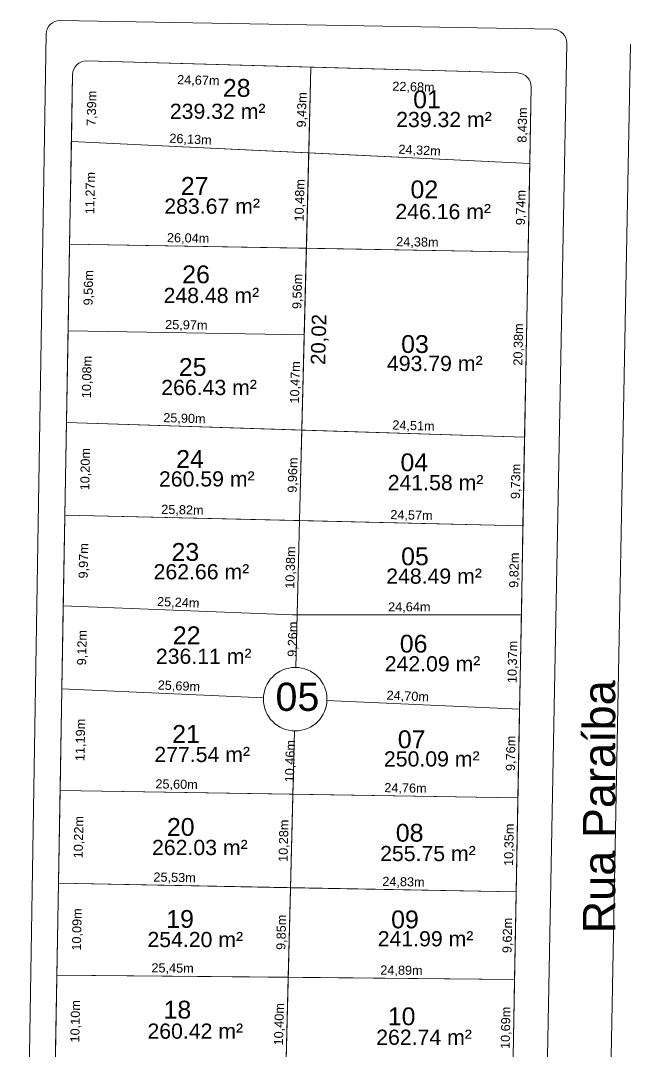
# Model space of a CAD drawing. Header units: metres. Extents: x 3808 to 8215, y 2374 to 6187.
# Drawn here: x 5018.3 to 5085.3, y 4483.2 to 4596.6 of the extents above; entities that cross this region are included whole.
import ezdxf
from ezdxf.enums import TextEntityAlignment as Align

# ---------------------------------------------------------------- set-up
doc = ezdxf.new("R2010")
doc.units = ezdxf.units.M
for name, color, linetype in [('Areas Lotes', 1, 'Continuous'), ('Calçada', 8, 'Continuous'), ('COTAS', 7, 'Continuous'), ('Lote', 7, 'Continuous'), ('Nome das Ruas', 7, 'Continuous'), ('Nº Lote', 7, 'Continuous'), ('Nº. quadra', 7, 'Continuous'), ('quadras', 7, 'Continuous')]:
    doc.layers.add(name, color=color, linetype=linetype)
doc.styles.add('Arial', font='arial.ttf')
doc.dimstyles.new('Copy(2) of ISO-25', dxfattribs={"dimtxt": 1, "dimasz": 2.5, "dimexe": 1.25, "dimexo": 0.625, "dimgap": 0.2, "dimtad": 1, "dimtoh": 1, "dimlfac": 1, "dimzin": 1, "dimtxsty": 'Arial', "dimblk": 'NONE', "dimcen": 0, "dimse1": 1, "dimse2": 1, "dimsd1": 1, "dimsd2": 1, "dimclrt": 256, "dimaunit": 1, "dimadec": 3, "dimazin": 0, "dimtfac": 1, "dimtmove": 0, "dimatfit": 3, "dimldrblk": 'NONE', "dimfxl": 1, "dimtolj": 1, "dimtzin": 0, "dimarcsym": 0})
doc.dimstyles.new('COTA 2', dxfattribs={"dimtxt": 1.9, "dimasz": 2.5, "dimexe": 1.25, "dimexo": 0.625, "dimtad": 1, "dimlfac": 1, "dimzin": 1, "dimtxsty": 'Arial', "dimcen": 2.5, "dimse1": 1, "dimse2": 1, "dimsd1": 1, "dimsd2": 1, "dimclrt": 7, "dimadec": 0, "dimazin": 0, "dimtfac": 1, "dimtmove": 0, "dimatfit": 3, "dimfxl": 1, "dimtolj": 1, "dimtzin": 0, "dimarcsym": 0})

# ---------------------------------------------------------------- blocks, each defined once
blk = doc.blocks.new('*D7482')
at = {"layer": 'Defpoints', "color": 0, "linetype": 'Continuous', "transparency": 16777216}
for p in [(5022.25, 4491.64), (5025.25, 4491.59), (5022.07, 4481.54)]:
    blk.add_point(p, dxfattribs=at)
at = {"layer": 'COTAS', "linetype": 'Continuous', "lineweight": 5, "transparency": 16777216, "insert": (5024.36, 4486.55), "char_height": 1, "attachment_point": 5, "rotation": 88.9733, "style": 'Arial'}
blk.add_mtext('\\A1;10,10m', dxfattribs=at)
blk = doc.blocks.new('_None')
blk = doc.blocks.new('*D7483')
at = {"layer": 'Defpoints', "color": 0, "linetype": 'Continuous', "transparency": 16777216}
for p in [(5022.43, 4501.73), (5025.44, 4501.68), (5022.25, 4491.64)]:
    blk.add_point(p, dxfattribs=at)
at = {"layer": 'COTAS', "linetype": 'Continuous', "lineweight": 5, "transparency": 16777216, "insert": (5024.54, 4496.65), "char_height": 1, "attachment_point": 5, "rotation": 88.9733, "style": 'Arial'}
blk.add_mtext('\\A1;10,09m', dxfattribs=at)
blk = doc.blocks.new('*D7484')
at = {"layer": 'Defpoints', "color": 0, "linetype": 'Continuous', "transparency": 16777216}
for p in [(5022.61, 4511.95), (5025.62, 4511.89), (5022.43, 4501.73)]:
    blk.add_point(p, dxfattribs=at)
at = {"layer": 'COTAS', "linetype": 'Continuous', "lineweight": 5, "transparency": 16777216, "insert": (5024.73, 4506.8), "char_height": 1, "attachment_point": 5, "rotation": 88.9733, "style": 'Arial'}
blk.add_mtext('\\A1;10,22m', dxfattribs=at)
blk = doc.blocks.new('*D7485')
at = {"layer": 'Defpoints', "color": 0, "linetype": 'Continuous', "transparency": 16777216}
for p in [(5022.8, 4523.13), (5025.82, 4523.08), (5022.61, 4511.95)]:
    blk.add_point(p, dxfattribs=at)
at = {"layer": 'COTAS', "linetype": 'Continuous', "lineweight": 5, "transparency": 16777216, "insert": (5024.92, 4517.5), "char_height": 1, "attachment_point": 5, "rotation": 88.9733, "style": 'Arial'}
blk.add_mtext('\\A1;11,19m', dxfattribs=at)
blk = doc.blocks.new('*D7486')
at = {"layer": 'Defpoints', "color": 0, "linetype": 'Continuous', "transparency": 16777216}
for p in [(5022.96, 4532.25), (5025.98, 4532.2), (5022.8, 4523.13)]:
    blk.add_point(p, dxfattribs=at)
at = {"layer": 'COTAS', "linetype": 'Continuous', "lineweight": 5, "transparency": 16777216, "insert": (5025.1, 4527.65), "char_height": 1, "attachment_point": 5, "rotation": 88.9733, "style": 'Arial'}
blk.add_mtext('\\A1;9,12m', dxfattribs=at)
blk = doc.blocks.new('*D7487')
at = {"layer": 'Defpoints', "color": 0, "linetype": 'Continuous', "transparency": 16777216}
for p in [(5023.14, 4542.22), (5026.16, 4542.17), (5022.96, 4532.25)]:
    blk.add_point(p, dxfattribs=at)
at = {"layer": 'COTAS', "linetype": 'Continuous', "lineweight": 5, "transparency": 16777216, "insert": (5025.27, 4537.2), "char_height": 1, "attachment_point": 5, "rotation": 88.9733, "style": 'Arial'}
blk.add_mtext('\\A1;9,97m', dxfattribs=at)
blk = doc.blocks.new('*D7488')
at = {"layer": 'Defpoints', "color": 0, "linetype": 'Continuous', "transparency": 16777216}
for p in [(5023.32, 4552.42), (5026.34, 4552.36), (5023.14, 4542.22)]:
    blk.add_point(p, dxfattribs=at)
at = {"layer": 'COTAS', "linetype": 'Continuous', "lineweight": 5, "transparency": 16777216, "insert": (5025.45, 4547.28), "char_height": 1, "attachment_point": 5, "rotation": 88.9733, "style": 'Arial'}
blk.add_mtext('\\A1;10,20m', dxfattribs=at)
blk = doc.blocks.new('*D7489')
at = {"layer": 'Defpoints', "color": 0, "linetype": 'Continuous', "transparency": 16777216}
for p in [(5023.49, 4562.5), (5026.52, 4562.44), (5023.32, 4552.42)]:
    blk.add_point(p, dxfattribs=at)
at = {"layer": 'COTAS', "linetype": 'Continuous', "lineweight": 5, "transparency": 16777216, "insert": (5025.63, 4557.42), "char_height": 1, "attachment_point": 5, "rotation": 88.9733, "style": 'Arial'}
blk.add_mtext('\\A1;10,08m', dxfattribs=at)
blk = doc.blocks.new('*D7490')
at = {"layer": 'Defpoints', "color": 0, "linetype": 'Continuous', "transparency": 16777216}
for p in [(5023.66, 4572.05), (5026.7, 4572), (5023.49, 4562.5)]:
    blk.add_point(p, dxfattribs=at)
at = {"layer": 'COTAS', "linetype": 'Continuous', "lineweight": 5, "transparency": 16777216, "insert": (5025.81, 4567.24), "char_height": 1, "attachment_point": 5, "rotation": 88.9733, "style": 'Arial'}
blk.add_mtext('\\A1;9,56m', dxfattribs=at)
blk = doc.blocks.new('*D7491')
at = {"layer": 'Defpoints', "color": 0, "linetype": 'Continuous', "transparency": 16777216}
for p in [(5023.86, 4583.32), (5026.9, 4583.27), (5023.66, 4572.05)]:
    blk.add_point(p, dxfattribs=at)
at = {"layer": 'COTAS', "linetype": 'Continuous', "lineweight": 5, "transparency": 16777216, "insert": (5026, 4577.65), "char_height": 1, "attachment_point": 5, "rotation": 88.9733, "style": 'Arial'}
blk.add_mtext('\\A1;11,27m', dxfattribs=at)
blk = doc.blocks.new('*D7492')
at = {"layer": 'Defpoints', "color": 0, "linetype": 'Continuous', "transparency": 16777216}
for p in [(5023.99, 4590.72), (5027.03, 4590.66), (5023.86, 4583.32)]:
    blk.add_point(p, dxfattribs=at)
at = {"layer": 'COTAS', "linetype": 'Continuous', "lineweight": 5, "transparency": 16777216, "insert": (5026.16, 4586.98), "char_height": 1, "attachment_point": 5, "rotation": 88.9733, "style": 'Arial'}
blk.add_mtext('\\A1;7,39m', dxfattribs=at)
blk = doc.blocks.new('*D7493')
at = {"layer": 'Defpoints', "color": 0, "linetype": 'Continuous', "transparency": 16777216}
for p in [(5025.53, 4592.19), (5050.19, 4591.5), (5050.12, 4588.85)]:
    blk.add_point(p, dxfattribs=at)
at = {"layer": 'COTAS', "linetype": 'Continuous', "lineweight": 5, "transparency": 16777216, "insert": (5037.81, 4589.99), "char_height": 1, "attachment_point": 5, "rotation": 358.4013, "style": 'Arial'}
blk.add_mtext('\\A1;24,67m', dxfattribs=at)
blk = doc.blocks.new('*D7494')
at = {"layer": 'Defpoints', "color": 0, "linetype": 'Continuous', "transparency": 16777216}
for p in [(5050.19, 4591.5), (5072.87, 4590.87), (5072.79, 4588.15)]:
    blk.add_point(p, dxfattribs=at)
at = {"layer": 'COTAS', "linetype": 'Continuous', "lineweight": 5, "transparency": 16777216, "insert": (5061.47, 4589.26), "char_height": 1, "attachment_point": 5, "rotation": 358.3954, "style": 'Arial'}
blk.add_mtext('\\A1;22,68m', dxfattribs=at)
blk = doc.blocks.new('*D7495')
at = {"layer": 'Defpoints', "color": 0, "linetype": 'Continuous', "transparency": 16777216}
for p in [(5074.41, 4589.34), (5074.25, 4580.91), (5074.25, 4580.91)]:
    blk.add_point(p, dxfattribs=at)
at = {"layer": 'COTAS', "linetype": 'Continuous', "lineweight": 5, "transparency": 16777216, "insert": (5073.53, 4585.14), "char_height": 1, "attachment_point": 5, "rotation": 88.9411, "style": 'Arial'}
blk.add_mtext('\\A1;8,43m', dxfattribs=at)
blk = doc.blocks.new('*D7496')
at = {"layer": 'Defpoints', "color": 0, "linetype": 'Continuous', "transparency": 16777216}
for p in [(5074.25, 4580.91), (5074.07, 4571.17), (5074.07, 4571.17)]:
    blk.add_point(p, dxfattribs=at)
at = {"layer": 'COTAS', "linetype": 'Continuous', "lineweight": 5, "transparency": 16777216, "insert": (5073.36, 4576.06), "char_height": 1, "attachment_point": 5, "rotation": 88.9411, "style": 'Arial'}
blk.add_mtext('\\A1;9,74m', dxfattribs=at)
blk = doc.blocks.new('*D7497')
at = {"layer": 'Defpoints', "color": 0, "linetype": 'Continuous', "transparency": 16777216}
for p in [(5074.07, 4571.17), (5073.69, 4550.79), (5073.69, 4550.79)]:
    blk.add_point(p, dxfattribs=at)
at = {"layer": 'COTAS', "linetype": 'Continuous', "lineweight": 5, "transparency": 16777216, "insert": (5073.08, 4561), "char_height": 1, "attachment_point": 5, "rotation": 88.9411, "style": 'Arial'}
blk.add_mtext('\\A1;20,38m', dxfattribs=at)
blk = doc.blocks.new('*D7498')
at = {"layer": 'Defpoints', "color": 0, "linetype": 'Continuous', "transparency": 16777216}
for p in [(5073.69, 4550.79), (5073.51, 4541.06), (5073.51, 4541.06)]:
    blk.add_point(p, dxfattribs=at)
at = {"layer": 'COTAS', "linetype": 'Continuous', "lineweight": 5, "transparency": 16777216, "insert": (5072.8, 4545.94), "char_height": 1, "attachment_point": 5, "rotation": 88.9411, "style": 'Arial'}
blk.add_mtext('\\A1;9,73m', dxfattribs=at)
blk = doc.blocks.new('*D7499')
at = {"layer": 'Defpoints', "color": 0, "linetype": 'Continuous', "transparency": 16777216}
for p in [(5073.51, 4541.06), (5073.33, 4531.25), (5073.33, 4531.25)]:
    blk.add_point(p, dxfattribs=at)
at = {"layer": 'COTAS', "linetype": 'Continuous', "lineweight": 5, "transparency": 16777216, "insert": (5072.62, 4536.17), "char_height": 1, "attachment_point": 5, "rotation": 88.9411, "style": 'Arial'}
blk.add_mtext('\\A1;9,82m', dxfattribs=at)
blk = doc.blocks.new('*D7500')
at = {"layer": 'Defpoints', "color": 0, "linetype": 'Continuous', "transparency": 16777216}
for p in [(5073.33, 4531.25), (5073.14, 4520.89), (5073.14, 4520.89)]:
    blk.add_point(p, dxfattribs=at)
at = {"layer": 'COTAS', "linetype": 'Continuous', "lineweight": 5, "transparency": 16777216, "insert": (5072.44, 4526.08), "char_height": 1, "attachment_point": 5, "rotation": 88.9411, "style": 'Arial'}
blk.add_mtext('\\A1;10,37m', dxfattribs=at)
blk = doc.blocks.new('*D7501')
at = {"layer": 'Defpoints', "color": 0, "linetype": 'Continuous', "transparency": 16777216}
for p in [(5073.14, 4520.89), (5072.96, 4511.12), (5072.96, 4511.12)]:
    blk.add_point(p, dxfattribs=at)
at = {"layer": 'COTAS', "linetype": 'Continuous', "lineweight": 5, "transparency": 16777216, "insert": (5072.25, 4516.02), "char_height": 1, "attachment_point": 5, "rotation": 88.9411, "style": 'Arial'}
blk.add_mtext('\\A1;9,76m', dxfattribs=at)
blk = doc.blocks.new('*D7502')
at = {"layer": 'Defpoints', "color": 0, "linetype": 'Continuous', "transparency": 16777216}
for p in [(5072.96, 4511.12), (5072.77, 4500.78), (5072.77, 4500.78)]:
    blk.add_point(p, dxfattribs=at)
at = {"layer": 'COTAS', "linetype": 'Continuous', "lineweight": 5, "transparency": 16777216, "insert": (5072.06, 4505.97), "char_height": 1, "attachment_point": 5, "rotation": 88.9411, "style": 'Arial'}
blk.add_mtext('\\A1;10,35m', dxfattribs=at)
blk = doc.blocks.new('*D7503')
at = {"layer": 'Defpoints', "color": 0, "linetype": 'Continuous', "transparency": 16777216}
for p in [(5072.77, 4500.78), (5072.59, 4491.16), (5072.59, 4491.16)]:
    blk.add_point(p, dxfattribs=at)
at = {"layer": 'COTAS', "linetype": 'Continuous', "lineweight": 5, "transparency": 16777216, "insert": (5071.88, 4495.99), "char_height": 1, "attachment_point": 5, "rotation": 88.9411, "style": 'Arial'}
blk.add_mtext('\\A1;9,62m', dxfattribs=at)
blk = doc.blocks.new('*D7504')
at = {"layer": 'Defpoints', "color": 0, "linetype": 'Continuous', "transparency": 16777216}
for p in [(5072.59, 4491.16), (5072.39, 4480.48), (5072.39, 4480.48)]:
    blk.add_point(p, dxfattribs=at)
at = {"layer": 'COTAS', "linetype": 'Continuous', "lineweight": 5, "transparency": 16777216, "insert": (5071.69, 4485.83), "char_height": 1, "attachment_point": 5, "rotation": 88.9411, "style": 'Arial'}
blk.add_mtext('\\A1;10,69m', dxfattribs=at)
blk = doc.blocks.new('*D7518')
at = {"layer": 'Defpoints', "color": 0, "linetype": 'Continuous', "transparency": 16777216}
for p in [(5047.7, 4491.4), (5047.7, 4491.4), (5047.44, 4481.01)]:
    blk.add_point(p, dxfattribs=at)
at = {"layer": 'COTAS', "linetype": 'Continuous', "lineweight": 5, "transparency": 16777216, "insert": (5046.77, 4486.22), "char_height": 1, "attachment_point": 5, "rotation": 88.5757, "style": 'Arial'}
blk.add_mtext('\\A1;10,40m', dxfattribs=at)
blk = doc.blocks.new('*D7519')
at = {"layer": 'Defpoints', "color": 0, "linetype": 'Continuous', "transparency": 16777216}
for p in [(5047.95, 4501.25), (5047.95, 4501.25), (5047.7, 4491.4)]:
    blk.add_point(p, dxfattribs=at)
at = {"layer": 'COTAS', "linetype": 'Continuous', "lineweight": 5, "transparency": 16777216, "insert": (5047.02, 4496.34), "char_height": 1, "attachment_point": 5, "rotation": 88.5757, "style": 'Arial'}
blk.add_mtext('\\A1;9,85m', dxfattribs=at)
blk = doc.blocks.new('*D7520')
at = {"layer": 'Defpoints', "color": 0, "linetype": 'Continuous', "transparency": 16777216}
for p in [(5047.7, 4491.4), (5072.59, 4491.16), (5072.59, 4491.16)]:
    blk.add_point(p, dxfattribs=at)
at = {"layer": 'COTAS', "linetype": 'Continuous', "lineweight": 5, "transparency": 16777216, "insert": (5060.15, 4492.08), "char_height": 1, "attachment_point": 5, "rotation": 359.4574, "style": 'Arial'}
blk.add_mtext('\\A1;24,89m', dxfattribs=at)
blk = doc.blocks.new('*D7521')
at = {"layer": 'Defpoints', "color": 0, "linetype": 'Continuous', "transparency": 16777216}
for p in [(5022.25, 4491.64), (5022.25, 4491.64), (5047.7, 4491.4)]:
    blk.add_point(p, dxfattribs=at)
at = {"layer": 'COTAS', "linetype": 'Continuous', "lineweight": 5, "transparency": 16777216, "insert": (5034.98, 4492.32), "char_height": 1, "attachment_point": 5, "rotation": 359.4574, "style": 'Arial'}
blk.add_mtext('\\A1;25,45m', dxfattribs=at)
blk = doc.blocks.new('*D7522')
at = {"layer": 'Defpoints', "color": 0, "linetype": 'Continuous', "transparency": 16777216}
for p in [(5048.2, 4511.53), (5048.2, 4511.53), (5047.95, 4501.25)]:
    blk.add_point(p, dxfattribs=at)
at = {"layer": 'COTAS', "linetype": 'Continuous', "lineweight": 5, "transparency": 16777216, "insert": (5047.27, 4506.41), "char_height": 1, "attachment_point": 5, "rotation": 88.5757, "style": 'Arial'}
blk.add_mtext('\\A1;10,28m', dxfattribs=at)
blk = doc.blocks.new('*D7523')
at = {"layer": 'Defpoints', "color": 0, "linetype": 'Continuous', "transparency": 16777216}
for p in [(5047.95, 4501.25), (5072.77, 4500.78), (5072.77, 4500.78)]:
    blk.add_point(p, dxfattribs=at)
at = {"layer": 'COTAS', "linetype": 'Continuous', "lineweight": 5, "transparency": 16777216, "insert": (5060.37, 4501.81), "char_height": 1, "attachment_point": 5, "rotation": 358.9146, "style": 'Arial'}
blk.add_mtext('\\A1;24,83m', dxfattribs=at)
blk = doc.blocks.new('*D7524')
at = {"layer": 'Defpoints', "color": 0, "linetype": 'Continuous', "transparency": 16777216}
for p in [(5022.43, 4501.73), (5022.43, 4501.73), (5047.95, 4501.25)]:
    blk.add_point(p, dxfattribs=at)
at = {"layer": 'COTAS', "linetype": 'Continuous', "lineweight": 5, "transparency": 16777216, "insert": (5035.2, 4502.29), "char_height": 1, "attachment_point": 5, "rotation": 358.9146, "style": 'Arial'}
blk.add_mtext('\\A1;25,53m', dxfattribs=at)
blk = doc.blocks.new('*D7526')
at = {"layer": 'Defpoints', "color": 0, "linetype": 'Continuous', "transparency": 16777216}
for p in [(5048.2, 4511.53), (5072.96, 4511.12), (5072.96, 4511.12)]:
    blk.add_point(p, dxfattribs=at)
at = {"layer": 'COTAS', "linetype": 'Continuous', "lineweight": 5, "transparency": 16777216, "insert": (5060.59, 4512.13), "char_height": 1, "attachment_point": 5, "rotation": 359.0613, "style": 'Arial'}
blk.add_mtext('\\A1;24,76m', dxfattribs=at)
blk = doc.blocks.new('*D7527')
at = {"layer": 'Defpoints', "color": 0, "linetype": 'Continuous', "transparency": 16777216}
for p in [(5022.61, 4511.95), (5022.61, 4511.95), (5048.2, 4511.53)]:
    blk.add_point(p, dxfattribs=at)
at = {"layer": 'COTAS', "linetype": 'Continuous', "lineweight": 5, "transparency": 16777216, "insert": (5035.42, 4512.54), "char_height": 1, "attachment_point": 5, "rotation": 359.0613, "style": 'Arial'}
blk.add_mtext('\\A1;25,60m', dxfattribs=at)
blk = doc.blocks.new('*D7528')
at = {"layer": 'Defpoints', "color": 0, "linetype": 'Continuous', "transparency": 16777216}
for p in [(5048.46, 4521.99), (5048.95, 4521.98), (5048.2, 4511.53)]:
    blk.add_point(p, dxfattribs=at)
at = {"layer": 'COTAS', "linetype": 'Continuous', "lineweight": 5, "transparency": 16777216, "insert": (5047.98, 4515.16), "char_height": 1, "attachment_point": 5, "rotation": 88.5757, "style": 'Arial'}
blk.add_mtext('\\A1;10,46m', dxfattribs=at)
blk = doc.blocks.new('*D7529')
at = {"layer": 'Defpoints', "color": 0, "linetype": 'Continuous', "transparency": 16777216}
for p in [(5022.8, 4523.13), (5022.8, 4523.13), (5048.46, 4521.99)]:
    blk.add_point(p, dxfattribs=at)
at = {"layer": 'COTAS', "linetype": 'Continuous', "lineweight": 5, "transparency": 16777216, "insert": (5035.67, 4523.36), "char_height": 1, "attachment_point": 5, "rotation": 357.4432, "style": 'Arial'}
blk.add_mtext('\\A1;25,69m', dxfattribs=at)
blk = doc.blocks.new('*D7530')
at = {"layer": 'Defpoints', "color": 0, "linetype": 'Continuous', "transparency": 16777216}
for p in [(5048.46, 4521.99), (5073.14, 4520.89), (5073.14, 4520.89)]:
    blk.add_point(p, dxfattribs=at)
at = {"layer": 'COTAS', "linetype": 'Continuous', "lineweight": 5, "transparency": 16777216, "insert": (5060.84, 4522.24), "char_height": 1, "attachment_point": 5, "rotation": 357.4432, "style": 'Arial'}
blk.add_mtext('\\A1;24,70m', dxfattribs=at)
blk = doc.blocks.new('*D7531')
at = {"layer": 'Defpoints', "color": 0, "linetype": 'Continuous', "transparency": 16777216}
for p in [(5048.69, 4531.25), (5048.46, 4521.99), (5048.89, 4521.98)]:
    blk.add_point(p, dxfattribs=at)
at = {"layer": 'COTAS', "linetype": 'Continuous', "lineweight": 5, "transparency": 16777216, "insert": (5048.26, 4528.58), "char_height": 1, "attachment_point": 5, "rotation": 88.5757, "style": 'Arial'}
blk.add_mtext('\\A1;9,26m', dxfattribs=at)
blk = doc.blocks.new('*D7532')
at = {"layer": 'Defpoints', "color": 0, "linetype": 'Continuous', "transparency": 16777216}
for p in [(5048.95, 4541.63), (5048.69, 4531.25), (5048.69, 4531.25)]:
    blk.add_point(p, dxfattribs=at)
at = {"layer": 'COTAS', "linetype": 'Continuous', "lineweight": 5, "transparency": 16777216, "insert": (5048.02, 4536.46), "char_height": 1, "attachment_point": 5, "rotation": 88.5757, "style": 'Arial'}
blk.add_mtext('\\A1;10,38m', dxfattribs=at)
blk = doc.blocks.new('*D7533')
at = {"layer": 'Defpoints', "color": 0, "linetype": 'Continuous', "transparency": 16777216}
for p in [(5049.2, 4551.58), (5048.95, 4541.63), (5048.95, 4541.63)]:
    blk.add_point(p, dxfattribs=at)
at = {"layer": 'COTAS', "linetype": 'Continuous', "lineweight": 5, "transparency": 16777216, "insert": (5048.27, 4546.63), "char_height": 1, "attachment_point": 5, "rotation": 88.5757, "style": 'Arial'}
blk.add_mtext('\\A1;9,96m', dxfattribs=at)
blk = doc.blocks.new('*D7534')
at = {"layer": 'Defpoints', "color": 0, "linetype": 'Continuous', "transparency": 16777216}
for p in [(5022.96, 4532.25), (5022.96, 4532.25), (5048.18, 4531.25)]:
    blk.add_point(p, dxfattribs=at)
at = {"layer": 'COTAS', "linetype": 'Continuous', "lineweight": 5, "transparency": 16777216, "insert": (5035.6, 4532.55), "char_height": 1, "attachment_point": 5, "rotation": 357.7213, "style": 'Arial'}
blk.add_mtext('\\A1;25,24m', dxfattribs=at)
blk = doc.blocks.new('*D7535')
at = {"layer": 'Defpoints', "color": 0, "linetype": 'Continuous', "transparency": 16777216}
for p in [(5023.14, 4542.22), (5023.14, 4542.22), (5048.95, 4541.63)]:
    blk.add_point(p, dxfattribs=at)
at = {"layer": 'COTAS', "linetype": 'Continuous', "lineweight": 5, "transparency": 16777216, "insert": (5036.06, 4542.73), "char_height": 1, "attachment_point": 5, "rotation": 358.6843, "style": 'Arial'}
blk.add_mtext('\\A1;25,82m', dxfattribs=at)
blk = doc.blocks.new('*D7536')
at = {"layer": 'Defpoints', "color": 0, "linetype": 'Continuous', "transparency": 16777216}
for p in [(5048.95, 4541.63), (5073.51, 4541.06), (5073.51, 4541.06)]:
    blk.add_point(p, dxfattribs=at)
at = {"layer": 'COTAS', "linetype": 'Continuous', "lineweight": 5, "transparency": 16777216, "insert": (5061.25, 4542.15), "char_height": 1, "attachment_point": 5, "rotation": 358.6843, "style": 'Arial'}
blk.add_mtext('\\A1;24,57m', dxfattribs=at)
blk = doc.blocks.new('*D7537')
at = {"layer": 'Defpoints', "color": 0, "linetype": 'Continuous', "transparency": 16777216}
for p in [(5048.69, 4531.25), (5073.33, 4531.25), (5073.33, 4531.25)]:
    blk.add_point(p, dxfattribs=at)
at = {"layer": 'COTAS', "linetype": 'Continuous', "lineweight": 5, "transparency": 16777216, "insert": (5061.01, 4532.05), "char_height": 1, "attachment_point": 5, "style": 'Arial'}
blk.add_mtext('\\A1;24,64m', dxfattribs=at)
blk = doc.blocks.new('*D7538')
at = {"layer": 'Defpoints', "color": 0, "linetype": 'Continuous', "transparency": 16777216}
for p in [(5049.46, 4562.05), (5049.46, 4562.05), (5049.2, 4551.58)]:
    blk.add_point(p, dxfattribs=at)
at = {"layer": 'COTAS', "linetype": 'Continuous', "lineweight": 5, "transparency": 16777216, "insert": (5048.53, 4556.83), "char_height": 1, "attachment_point": 5, "rotation": 88.5757, "style": 'Arial'}
blk.add_mtext('\\A1;10,47m', dxfattribs=at)
blk = doc.blocks.new('*D7539')
at = {"layer": 'Defpoints', "color": 0, "linetype": 'Continuous', "transparency": 16777216}
for p in [(5023.32, 4552.42), (5023.32, 4552.42), (5049.2, 4551.58)]:
    blk.add_point(p, dxfattribs=at)
at = {"layer": 'COTAS', "linetype": 'Continuous', "lineweight": 5, "transparency": 16777216, "insert": (5036.28, 4552.8), "char_height": 1, "attachment_point": 5, "rotation": 358.1549, "style": 'Arial'}
blk.add_mtext('\\A1;25,90m', dxfattribs=at)
blk = doc.blocks.new('*D7540')
at = {"layer": 'Defpoints', "color": 0, "linetype": 'Continuous', "transparency": 16777216}
for p in [(5049.2, 4551.58), (5073.69, 4550.79), (5073.69, 4550.79)]:
    blk.add_point(p, dxfattribs=at)
at = {"layer": 'COTAS', "linetype": 'Continuous', "lineweight": 5, "transparency": 16777216, "insert": (5061.47, 4551.99), "char_height": 1, "attachment_point": 5, "rotation": 358.1549, "style": 'Arial'}
blk.add_mtext('\\A1;24,51m', dxfattribs=at)
blk = doc.blocks.new('*D7541')
at = {"layer": 'Defpoints', "color": 0, "linetype": 'Continuous', "transparency": 16777216}
for p in [(5023.49, 4562.5), (5023.49, 4562.5), (5049.46, 4562.05)]:
    blk.add_point(p, dxfattribs=at)
at = {"layer": 'COTAS', "linetype": 'Continuous', "lineweight": 5, "transparency": 16777216, "insert": (5036.49, 4563.07), "char_height": 1, "attachment_point": 5, "rotation": 359.002, "style": 'Arial'}
blk.add_mtext('\\A1;25,97m', dxfattribs=at)
blk = doc.blocks.new('*D7542')
at = {"layer": 'Defpoints', "color": 0, "linetype": 'Continuous', "transparency": 16777216}
for p in [(5049.7, 4571.6), (5049.7, 4571.6), (5049.46, 4562.05)]:
    blk.add_point(p, dxfattribs=at)
at = {"layer": 'COTAS', "linetype": 'Continuous', "lineweight": 5, "transparency": 16777216, "insert": (5048.78, 4566.84), "char_height": 1, "attachment_point": 5, "rotation": 88.5757, "style": 'Arial'}
blk.add_mtext('\\A1;9,56m', dxfattribs=at)
blk = doc.blocks.new('*D7543')
at = {"layer": 'Defpoints', "color": 0, "linetype": 'Continuous', "transparency": 16777216}
for p in [(5049.7, 4571.6), (5074.07, 4571.17), (5074.07, 4571.17)]:
    blk.add_point(p, dxfattribs=at)
at = {"layer": 'COTAS', "linetype": 'Continuous', "lineweight": 5, "transparency": 16777216, "insert": (5061.9, 4572.19), "char_height": 1, "attachment_point": 5, "rotation": 359.002, "style": 'Arial'}
blk.add_mtext('\\A1;24,38m', dxfattribs=at)
blk = doc.blocks.new('*D7544')
at = {"layer": 'Defpoints', "color": 0, "linetype": 'Continuous', "transparency": 16777216}
for p in [(5023.66, 4572.05), (5023.66, 4572.05), (5049.7, 4571.6)]:
    blk.add_point(p, dxfattribs=at)
at = {"layer": 'COTAS', "linetype": 'Continuous', "lineweight": 5, "transparency": 16777216, "insert": (5036.69, 4572.63), "char_height": 1, "attachment_point": 5, "rotation": 359.002, "style": 'Arial'}
blk.add_mtext('\\A1;26,04m', dxfattribs=at)
blk = doc.blocks.new('*D7545')
at = {"layer": 'Defpoints', "color": 0, "linetype": 'Continuous', "transparency": 16777216}
for p in [(5049.96, 4582.08), (5049.96, 4582.08), (5049.7, 4571.6)]:
    blk.add_point(p, dxfattribs=at)
at = {"layer": 'COTAS', "linetype": 'Continuous', "lineweight": 5, "transparency": 16777216, "insert": (5049.03, 4576.86), "char_height": 1, "attachment_point": 5, "rotation": 88.5757, "style": 'Arial'}
blk.add_mtext('\\A1;10,48m', dxfattribs=at)
blk = doc.blocks.new('*D7546')
at = {"layer": 'Defpoints', "color": 0, "linetype": 'Continuous', "transparency": 16777216}
for p in [(5049.96, 4582.08), (5074.25, 4580.91), (5074.25, 4580.91)]:
    blk.add_point(p, dxfattribs=at)
at = {"layer": 'COTAS', "linetype": 'Continuous', "lineweight": 5, "transparency": 16777216, "insert": (5062.14, 4582.29), "char_height": 1, "attachment_point": 5, "rotation": 357.2613, "style": 'Arial'}
blk.add_mtext('\\A1;24,32m', dxfattribs=at)
blk = doc.blocks.new('*D7547')
at = {"layer": 'Defpoints', "color": 0, "linetype": 'Continuous', "transparency": 16777216}
for p in [(5023.86, 4583.32), (5023.86, 4583.32), (5049.96, 4582.08)]:
    blk.add_point(p, dxfattribs=at)
at = {"layer": 'COTAS', "linetype": 'Continuous', "lineweight": 5, "transparency": 16777216, "insert": (5036.95, 4583.5), "char_height": 1, "attachment_point": 5, "rotation": 357.2613, "style": 'Arial'}
blk.add_mtext('\\A1;26,13m', dxfattribs=at)
blk = doc.blocks.new('*D7548')
at = {"layer": 'Defpoints', "color": 0, "linetype": 'Continuous', "transparency": 16777216}
for p in [(5050.19, 4591.5), (5050.19, 4591.5), (5049.96, 4582.08)]:
    blk.add_point(p, dxfattribs=at)
at = {"layer": 'COTAS', "linetype": 'Continuous', "lineweight": 5, "transparency": 16777216, "insert": (5049.27, 4586.81), "char_height": 1, "attachment_point": 5, "rotation": 88.5757, "style": 'Arial'}
blk.add_mtext('\\A1;9,43m', dxfattribs=at)
blk = doc.blocks.new('*D7825')
at = {"layer": 'Defpoints', "color": 0, "linetype": 'Continuous', "transparency": 16777216}
for p in [(5049.7, 4571.6), (5049.2, 4551.58), (5052.52, 4551.5)]:
    blk.add_point(p, dxfattribs=at)
at = {"layer": 'Calçada', "color": 7, "linetype": 'Continuous', "lineweight": 5, "transparency": 16777216, "insert": (5051.18, 4561.55), "char_height": 1.6, "attachment_point": 5, "rotation": 88.5757, "style": 'Arial'}
blk.add_mtext('\\A1;20,02', dxfattribs=at)

msp = doc.modelspace()

# ---------------------------------------------------------------- linework, layer by layer
at = {"layer": 'Calçada', "linetype": 'Continuous', "lineweight": 5}
for p, q in [((5076.853, 4595.673), (5022.599, 4596.629)), ((5021.072, 4595.153), (5018.268, 4424.441)), ((5075.106, 4423.446), (5078.326, 4594.145)), ((5082.105, 4423.327), (5085.325, 4594.026))]:
    msp.add_line(p, q, dxfattribs=at)
for centre, start, end in [((5022.572, 4595.129), 88.99138, 179.05876), ((5076.826, 4594.174), 358.91946, 88.99138)]:
    msp.add_arc(centre, 1.5, start, end, dxfattribs=at)
at = {"layer": 'Lote', "lineweight": 5}
for p, q in [((5050.191, 4591.502), (5048.55, 4525.482)), ((5023.858, 4583.324), (5074.251, 4580.914)), ((5023.66, 4572.052), (5074.071, 4571.174)), ((5023.492, 4562.499), (5049.459, 4562.046)), ((5023.315, 4552.418), (5073.694, 4550.795)), ((5073.515, 4541.065), (5023.137, 4542.222)), ((5022.962, 4532.252), (5048.181, 4531.249)), ((5048.181, 4531.249), (5073.333, 4531.249)), ((5044.971, 4522.143), (5022.802, 4523.133)), ((5073.142, 4520.885), (5051.955, 4521.831)), ((5048.376, 4518.493), (5046.697, 4450.994)), ((5022.606, 4511.948), (5072.961, 4511.123)), ((5072.77, 4500.778), (5022.426, 4501.732)), ((5022.209, 4491.64), (5072.592, 4491.163))]:
    msp.add_line(p, q, dxfattribs=at)
at = {"layer": 'Lote', "linetype": 'Continuous', "lineweight": 5, "flags": 128}
for points in [[(5050.191, 4591.502), (5025.529, 4592.19, 0.4172526), (5023.987, 4590.717), (5023.858, 4583.324), (5049.957, 4582.076)], [(5050.191, 4591.502), (5049.957, 4582.076), (5074.251, 4580.914), (5074.407, 4589.34, 0.411457), (5072.949, 4590.867)]]:
    msp.add_lwpolyline(points, format="xyb", close=True, dxfattribs=at)
for points in [[(5023.858, 4583.324), (5023.66, 4572.052), (5049.696, 4571.599), (5049.957, 4582.076)], [(5049.957, 4582.076), (5049.696, 4571.599), (5074.071, 4571.174), (5074.251, 4580.914)], [(5049.459, 4562.046), (5049.696, 4571.599), (5023.66, 4572.052), (5023.492, 4562.499)], [(5049.696, 4571.599), (5049.199, 4551.584), (5073.694, 4550.795), (5074.071, 4571.174)], [(5049.199, 4551.584), (5049.459, 4562.046), (5023.492, 4562.499), (5023.315, 4552.418)], [(5048.951, 4541.629), (5049.199, 4551.584), (5023.315, 4552.418), (5023.137, 4542.222)], [(5073.515, 4541.065), (5073.694, 4550.795), (5049.199, 4551.584), (5048.951, 4541.629)], [(5048.181, 4531.249), (5048.693, 4531.249), (5048.951, 4541.629), (5023.137, 4542.222), (5022.962, 4532.252)], [(5048.951, 4541.629), (5048.693, 4531.249), (5073.333, 4531.249), (5073.515, 4541.065)], [(5047.947, 4501.248), (5048.203, 4511.529), (5022.606, 4511.948), (5022.426, 4501.732)], [(5072.77, 4500.778), (5072.961, 4511.123), (5048.203, 4511.529), (5047.947, 4501.248)], [(5047.702, 4491.399), (5047.947, 4501.248), (5022.426, 4501.732), (5022.249, 4491.64)], [(5072.592, 4491.163), (5072.77, 4500.778), (5047.947, 4501.248), (5047.702, 4491.399)], [(5047.444, 4481.006), (5047.702, 4491.399), (5022.249, 4491.64), (5022.072, 4481.543)], [(5047.702, 4491.399), (5047.444, 4481.006), (5072.395, 4480.477), (5072.592, 4491.163)]]:
    msp.add_lwpolyline(points, close=True, dxfattribs=at)
for points in [[(5048.55, 4525.482), (5048.693, 4531.249), (5048.181, 4531.249), (5022.962, 4532.252), (5022.802, 4523.133), (5044.971, 4522.143)], [(5051.955, 4521.831), (5073.142, 4520.885), (5073.333, 4531.249), (5048.693, 4531.249), (5048.55, 4525.482)], [(5044.971, 4522.143), (5022.802, 4523.133), (5022.606, 4511.948), (5048.203, 4511.529), (5048.376, 4518.493)], [(5048.376, 4518.493), (5048.203, 4511.529), (5072.961, 4511.123), (5073.142, 4520.885), (5051.955, 4521.831)]]:
    msp.add_lwpolyline(points, dxfattribs=at)
at = {"layer": 'Nº. quadra', "lineweight": 5}
msp.add_circle((5048.463, 4521.987), 3.496, dxfattribs=at)
at = {"layer": 'quadras', "lineweight": 5}
for p, q in [((5025.529, 4592.19), (5072.949, 4590.867)), ((5021.136, 4428.152), (5023.987, 4590.717)), ((5074.407, 4589.34), (5071.412, 4427.291))]:
    msp.add_line(p, q, dxfattribs=at)
at = {"layer": 'quadras', "linetype": 'Continuous', "lineweight": 5}
for p, q in [((5072.949, 4590.867), (5025.529, 4592.19)), ((5023.987, 4590.717), (5021.136, 4428.152)), ((5071.412, 4427.291), (5074.407, 4589.34))]:
    msp.add_line(p, q, dxfattribs=at)
at = {"layer": 'quadras', "lineweight": 5}
for centre, start, end in [((5025.487, 4590.691), 88.40132, 178.99518), ((5072.907, 4589.368), 358.94109, 88.40132)]:
    msp.add_arc(centre, 1.5, start, end, dxfattribs=at)
at = {"layer": 'quadras', "linetype": 'Continuous', "lineweight": 5}
for centre, start, end in [((5025.487, 4590.691), 88.40132, 178.99518), ((5072.907, 4589.368), 358.94109, 88.40132)]:
    msp.add_arc(centre, 1.5, start, end, dxfattribs=at)

# ---------------------------------------------------------------- texts
at = {"layer": 'Areas Lotes', "linetype": 'Continuous', "lineweight": 5, "style": 'Arial'}
for s, p in [('239.32 m²', (5034.679, 4585.815)), ('239.32 m²', (5059.566, 4584.914)), ('283.67 m²', (5034.07, 4575.379)), ('246.16 m²', (5059.482, 4574.788)), ('248.48 m²', (5033.987, 4565.565)), ('493.79 m²', (5058.553, 4558.081)), ('266.43 m²', (5033.733, 4555.439)), ('260.59 m²', (5033.481, 4545.377)), ('241.58 m²', (5058.642, 4544.976)), ('262.66 m²', (5032.89, 4535.167)), ('248.49 m²', (5058.473, 4534.682)), ('236.11 m²', (5033.142, 4525.867)), ('242.09 m²', (5058.308, 4525.04)), ('277.54 m²', (5032.974, 4515.066)), ('250.09 m²', (5058.224, 4514.577)), ('262.03 m²', (5032.719, 4504.835)), ('255.75 m²', (5057.802, 4504.168)), ('254.20 m²', (5032.213, 4494.709)), ('241.99 m²', (5057.54, 4494.793)), ('260.42 m²', (5032.215, 4484.634)), ('262.74 m²', (5057.373, 4483.959))]:
    msp.add_text(s, height=1.6726, dxfattribs=at).set_placement(p)
at = {"layer": 'Nome das Ruas', "lineweight": 5, "style": 'Arial'}
msp.add_text('Rua Paraíba', height=3.55, rotation=90, dxfattribs=at).set_placement((5083.655, 4496.222, 165.916))
at = {"layer": 'Nº Lote', "linetype": 'Continuous', "lineweight": 5, "style": 'Arial'}
for s, p in [('28', (5042.033, 4588.245)), ('01', (5062.96, 4586.986)), ('27', (5037.41, 4577.464)), ('02', (5062.666, 4577.084)), ('26', (5037.56, 4567.74)), ('03', (5061.639, 4560.069)), ('25', (5037.193, 4557.546)), ('24', (5036.9, 4547.425)), ('04', (5061.564, 4547.059)), ('23', (5036.387, 4537.2)), ('05', (5061.637, 4536.718)), ('22', (5036.534, 4528.033)), ('06', (5061.49, 4527.11)), ('21', (5036.461, 4517.178)), ('07', (5061.27, 4516.594)), ('20', (5035.877, 4506.95)), ('08', (5061.05, 4506.31)), ('19', (5035.804, 4496.828)), ('09', (5060.536, 4496.776)), ('18', (5035.51, 4486.854)), ('10', (5060.168, 4486.114))]:
    msp.add_text(s, height=1.96, dxfattribs=at).set_placement(p, align=Align.CENTER)
at = {"layer": 'Nº. quadra', "lineweight": 5, "style": 'Arial'}
msp.add_text('05', height=3.1039, dxfattribs=at).set_placement((5046.298, 4520.693))

# ---------------------------------------------------------------- dimensions: what is measured, and where the dimension line sits
at = {"layer": 'Calçada', "linetype": 'Continuous', "lineweight": 5}
dim = msp.add_aligned_dim(p1=(5049.696, 4571.599), p2=(5049.199, 4551.584), distance=3.323, dimstyle='COTA 2', override={"dimtxt": 1.6}, dxfattribs=at)
dim.commit()
dim.dimension.update_dxf_attribs({"geometry": '*D7825', "text_midpoint": (5051.183, 4561.548)})
at = {"layer": 'COTAS', "linetype": 'Continuous', "lineweight": 5}
for p1, p2, distance, picture, middle in [((5025.529, 4592.19), (5050.191, 4591.502), -2.657, '*D7493', (5037.808, 4589.991)), ((5049.957, 4582.076), (5050.191, 4591.502), 0, '*D7548', (5049.273, 4586.809)), ((5050.191, 4591.502), (5072.865, 4590.867), -2.722, '*D7494', (5061.474, 4589.265)), ((5074.407, 4589.34), (5074.251, 4580.914), 0, '*D7495', (5073.528, 4585.142)), ((5049.957, 4582.076), (5023.858, 4583.324), 0, '*D7547', (5036.945, 4583.5)), ((5049.696, 4571.599), (5049.957, 4582.076), 0, '*D7545', (5049.026, 4576.857)), ((5049.957, 4582.076), (5074.251, 4580.914), 0, '*D7546', (5062.142, 4582.295)), ((5049.696, 4571.599), (5023.66, 4572.052), 0, '*D7544', (5036.692, 4572.626)), ((5049.696, 4571.599), (5074.071, 4571.174), 0, '*D7543', (5061.898, 4572.187)), ((5049.459, 4562.046), (5049.696, 4571.599), 0, '*D7542', (5048.777, 4566.842)), ((5049.459, 4562.046), (5023.492, 4562.499), 0, '*D7541', (5036.489, 4563.073)), ((5049.199, 4551.584), (5049.459, 4562.046), 0, '*D7538', (5048.528, 4556.835)), ((5049.199, 4551.584), (5023.315, 4552.418), 0, '*D7539', (5036.283, 4552.801)), ((5049.199, 4551.584), (5073.694, 4550.795), 0, '*D7540', (5061.472, 4551.99)), ((5049.199, 4551.584), (5048.951, 4541.629), 0, '*D7533', (5048.274, 4546.626)), ((5048.951, 4541.629), (5023.137, 4542.222), 0, '*D7535', (5036.062, 4542.726)), ((5048.951, 4541.629), (5073.515, 4541.065), 0, '*D7536', (5061.251, 4542.148)), ((5048.951, 4541.629), (5048.693, 4531.249), 0, '*D7532', (5048.021, 4536.459)), ((5048.181, 4531.249), (5022.962, 4532.252), 0, '*D7534', (5035.603, 4532.551)), ((5048.693, 4531.249), (5073.333, 4531.249), 0, '*D7537', (5061.013, 4532.05)), ((5048.463, 4521.987), (5022.802, 4523.133), 0, '*D7529', (5035.668, 4523.361)), ((5048.463, 4521.987), (5073.142, 4520.885), 0, '*D7530', (5060.838, 4522.237)), ((5048.203, 4511.529), (5022.606, 4511.948), 0, '*D7527', (5035.417, 4512.539)), ((5048.203, 4511.529), (5072.961, 4511.123), 0, '*D7526', (5060.595, 4512.127)), ((5047.947, 4501.248), (5048.203, 4511.529), 0, '*D7522', (5047.274, 4506.408)), ((5047.947, 4501.248), (5022.426, 4501.732), 0, '*D7524', (5035.202, 4502.291)), ((5047.947, 4501.248), (5072.77, 4500.778), 0, '*D7523', (5060.374, 4501.814)), ((5047.702, 4491.399), (5047.947, 4501.248), 0, '*D7519', (5047.024, 4496.343)), ((5047.702, 4491.399), (5022.249, 4491.64), 0, '*D7521', (5034.983, 4492.32)), ((5047.702, 4491.399), (5072.592, 4491.163), 0, '*D7520', (5060.155, 4492.082)), ((5047.444, 4481.006), (5047.702, 4491.399), 0, '*D7518', (5046.772, 4486.222))]:
    dim = msp.add_aligned_dim(p1=p1, p2=p2, distance=distance, dimstyle='Copy(2) of ISO-25', override={"dimpost": 'm'}, dxfattribs=at)
    dim.commit()
    dim.dimension.update_dxf_attribs({"geometry": picture, "text_midpoint": middle})
for base, p1, p2, angle, picture, middle in [((5027.03, 4590.663), (5023.858, 4583.324), (5023.987, 4590.717), 268.9733, '*D7492', (5026.163, 4586.981)), ((5026.898, 4583.27), (5023.66, 4572.052), (5023.858, 4583.324), 268.9733, '*D7491', (5025.996, 4577.648)), ((5074.071, 4571.174), (5074.251, 4580.914), (5074.071, 4571.174), 88.94109, '*D7496', (5073.36, 4576.059)), ((5026.6956, 4571.9978), (5023.4923, 4562.4986), (5023.6598, 4572.0522), 268.9733, '*D7490', (5025.8092, 4567.2354)), ((5073.694, 4550.795), (5074.071, 4571.174), (5073.694, 4550.795), 88.94109, '*D7497', (5073.082, 4560.999)), ((5026.524, 4562.444), (5023.315, 4552.418), (5023.492, 4562.499), 268.9733, '*D7489', (5025.633, 4557.418)), ((5026.344, 4552.363), (5023.137, 4542.222), (5023.315, 4552.418), 268.9733, '*D7488', (5025.452, 4547.28)), ((5073.515, 4541.065), (5073.694, 4550.795), (5073.515, 4541.065), 88.94109, '*D7498', (5072.804, 4545.944)), ((5026.161, 4542.168), (5022.962, 4532.252), (5023.137, 4542.222), 268.9733, '*D7487', (5025.271, 4537.197)), ((5073.333, 4531.249), (5073.515, 4541.065), (5073.333, 4531.249), 88.94109, '*D7499', (5072.623, 4536.172)), ((5025.982, 4532.198), (5022.802, 4523.133), (5022.962, 4532.252), 268.9733, '*D7486', (5025.1, 4527.653)), ((5073.142, 4520.885), (5073.333, 4531.249), (5073.142, 4520.885), 88.94109, '*D7500', (5072.437, 4526.082)), ((5025.819, 4523.079), (5022.606, 4511.948), (5022.802, 4523.133), 268.9733, '*D7485', (5024.918, 4517.501)), ((5072.961, 4511.123), (5073.142, 4520.885), (5072.961, 4511.123), 88.94109, '*D7501', (5072.251, 4516.019)), ((5025.618, 4511.894), (5022.426, 4501.732), (5022.606, 4511.948), 268.9733, '*D7484', (5024.726, 4506.8)), ((5072.77, 4500.778), (5072.961, 4511.123), (5072.77, 4500.778), 88.94109, '*D7502', (5072.065, 4505.965)), ((5025.435, 4501.678), (5022.249, 4491.64), (5022.426, 4501.732), 268.9733, '*D7483', (5024.544, 4496.646)), ((5072.592, 4491.163), (5072.77, 4500.778), (5072.592, 4491.163), 88.94109, '*D7503', (5071.88, 4495.985)), ((5025.255, 4491.586), (5022.072, 4481.543), (5022.249, 4491.64), 268.9733, '*D7482', (5024.363, 4486.552)), ((5072.395, 4480.477), (5072.592, 4491.163), (5072.395, 4480.477), 88.94109, '*D7504', (5071.693, 4485.835))]:
    dim = msp.add_linear_dim(base=base, p1=p1, p2=p2, angle=angle, dimstyle='Copy(2) of ISO-25', override={"dimpost": 'm', "dimtmove": 1}, dxfattribs=at)
    dim.commit()
    dim.dimension.update_dxf_attribs({"geometry": picture, "text_midpoint": middle})
for base, p1, angle, picture, middle in [((5048.893, 4521.977), (5048.693, 4531.249), 268.57567, '*D7531', (5049.056, 4528.555)), ((5048.951, 4521.975), (5048.203, 4511.529), 88.57567, '*D7528', (5048.781, 4515.144))]:
    dim = msp.add_linear_dim(base=base, p1=p1, p2=(5048.463, 4521.987), angle=angle, dimstyle='Copy(2) of ISO-25', override={"dimpost": 'm'}, dxfattribs=at)
    dim.commit()
    dim.dimension.update_dxf_attribs({"geometry": picture, "text_midpoint": middle, "dimtype": 161})

doc.saveas('drawing.dxf')
